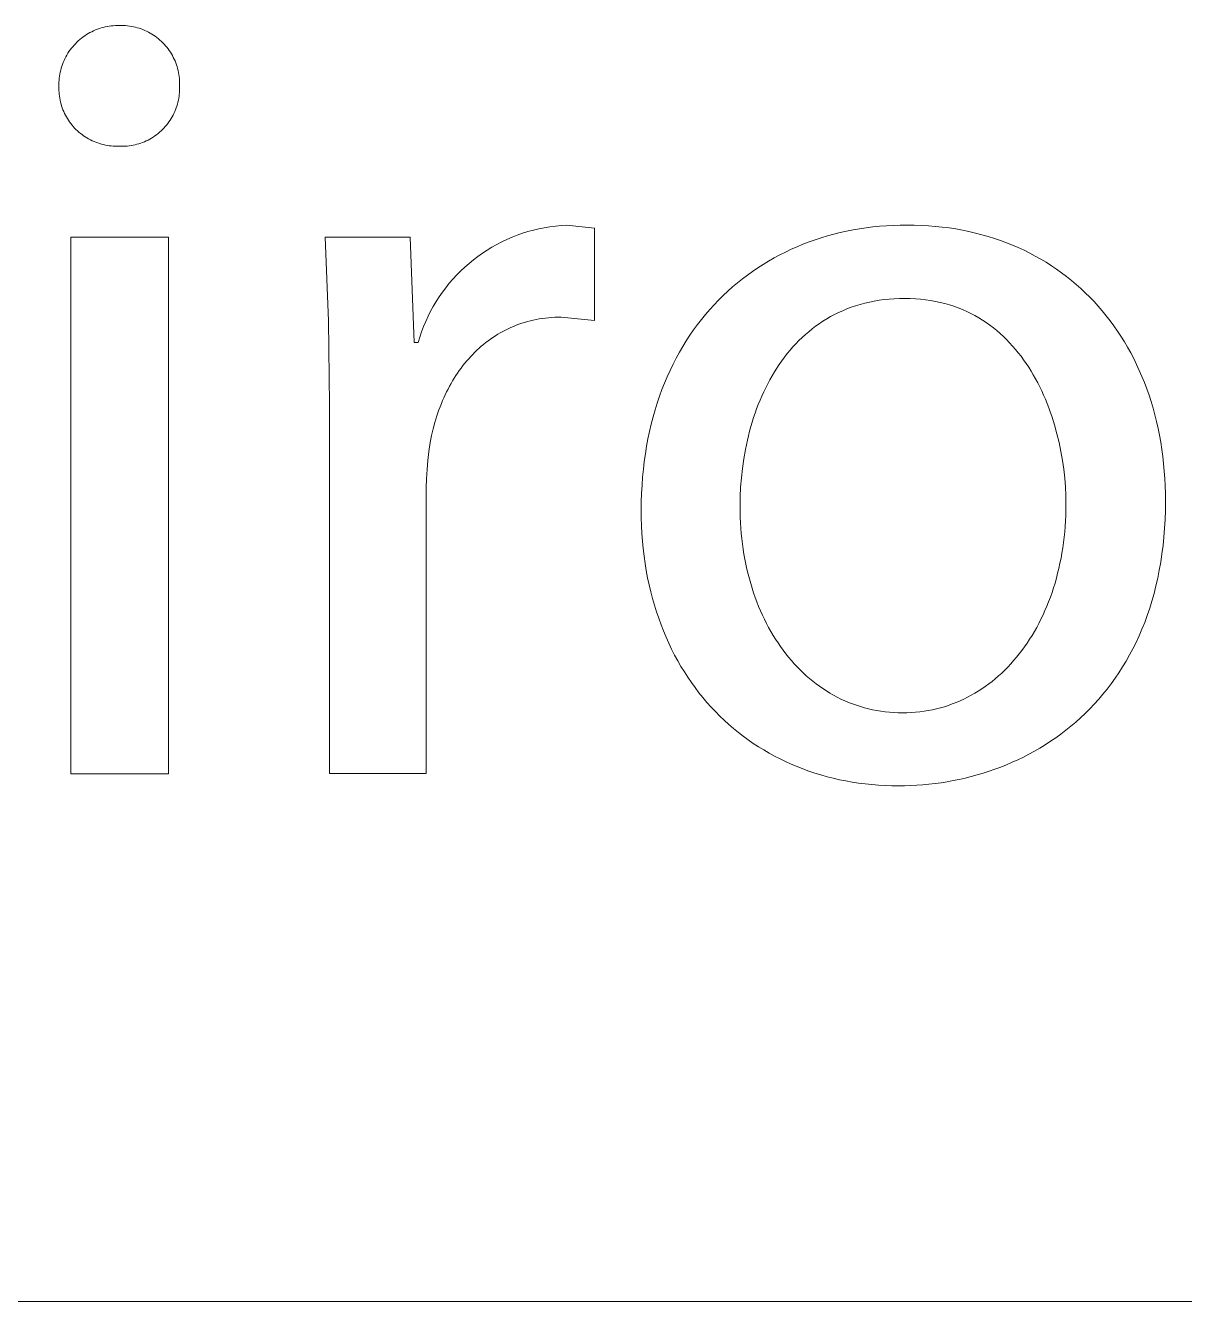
# Model space of a CAD drawing. Header units: millimetres. Extents: x 430 to 4403, y -1522 to 1254.
# Drawn here: x 3608.67 to 3650.26, y -1522.24 to -1476.46 of the extents above; entities that cross this region are included whole.
import ezdxf

# ---------------------------------------------------------------- set-up
doc = ezdxf.new("R2010")
doc.units = ezdxf.units.MM
doc.header["$MEASUREMENT"] = 0
doc.layers.add('Domyślny', color=7, linetype='Continuous', true_color=0x000000)

msp = doc.modelspace()

# ---------------------------------------------------------------- linework, layer by layer
at = {"layer": 'Domyślny', "color": 18, "lineweight": 15, "true_color": 0x000000}
for p, q in [((3611.745, -1476.469), (3611.818, -1476.462)), ((3611.818, -1476.462), (3611.891, -1476.458)), ((3611.891, -1476.458), (3611.964, -1476.456)), ((3611.964, -1476.456), (3612.037, -1476.457)), ((3612.037, -1476.457), (3612.109, -1476.455)), ((3612.109, -1476.455), (3612.181, -1476.456)), ((3612.181, -1476.456), (3612.253, -1476.46)), ((3612.253, -1476.46), (3612.325, -1476.466)), ((3610.617, -1476.956), (3610.674, -1476.91)), ((3610.674, -1476.91), (3610.732, -1476.866)), ((3610.732, -1476.866), (3610.792, -1476.823)), ((3610.792, -1476.823), (3610.853, -1476.783)), ((3610.853, -1476.783), (3610.916, -1476.745)), ((3610.916, -1476.745), (3610.98, -1476.709)), ((3610.98, -1476.709), (3611.045, -1476.676)), ((3611.045, -1476.676), (3611.111, -1476.644)), ((3611.111, -1476.644), (3611.179, -1476.615)), ((3611.179, -1476.615), (3611.247, -1476.588)), ((3611.247, -1476.588), (3611.316, -1476.564)), ((3611.316, -1476.564), (3611.386, -1476.542)), ((3611.386, -1476.542), (3611.457, -1476.523)), ((3611.457, -1476.523), (3611.528, -1476.506)), ((3611.528, -1476.506), (3611.6, -1476.491)), ((3611.6, -1476.491), (3611.672, -1476.479)), ((3611.672, -1476.479), (3611.745, -1476.469)), ((3612.325, -1476.466), (3612.396, -1476.475)), ((3612.396, -1476.475), (3612.467, -1476.486)), ((3612.467, -1476.486), (3612.537, -1476.499)), ((3612.537, -1476.499), (3612.608, -1476.515)), ((3612.608, -1476.515), (3612.677, -1476.533)), ((3612.677, -1476.533), (3612.746, -1476.554)), ((3612.746, -1476.554), (3612.814, -1476.577)), ((3612.814, -1476.577), (3612.881, -1476.602)), ((3612.881, -1476.602), (3612.947, -1476.63)), ((3612.947, -1476.63), (3613.013, -1476.66)), ((3613.013, -1476.66), (3613.077, -1476.692)), ((3613.077, -1476.692), (3613.14, -1476.726)), ((3613.14, -1476.726), (3613.202, -1476.763)), ((3613.202, -1476.763), (3613.263, -1476.801)), ((3613.263, -1476.801), (3613.322, -1476.842)), ((3613.322, -1476.842), (3613.38, -1476.885)), ((3613.38, -1476.885), (3613.436, -1476.929)), ((3610.227, -1477.392), (3610.269, -1477.332)), ((3610.269, -1477.332), (3610.313, -1477.273)), ((3610.313, -1477.273), (3610.359, -1477.216)), ((3610.359, -1477.216), (3610.407, -1477.161)), ((3610.407, -1477.161), (3610.457, -1477.107)), ((3610.457, -1477.107), (3610.508, -1477.055)), ((3610.508, -1477.055), (3610.562, -1477.005)), ((3610.562, -1477.005), (3610.617, -1476.956)), ((3613.436, -1476.929), (3613.491, -1476.976)), ((3613.491, -1476.976), (3613.544, -1477.024)), ((3613.544, -1477.024), (3613.595, -1477.075)), ((3613.595, -1477.075), (3613.645, -1477.127)), ((3613.645, -1477.127), (3613.692, -1477.18)), ((3613.692, -1477.18), (3613.738, -1477.235)), ((3613.738, -1477.235), (3613.782, -1477.292)), ((3613.782, -1477.292), (3613.824, -1477.351)), ((3613.824, -1477.351), (3613.864, -1477.41)), ((3609.995, -1477.848), (3610.021, -1477.78)), ((3610.021, -1477.78), (3610.05, -1477.712)), ((3610.05, -1477.712), (3610.081, -1477.646)), ((3610.081, -1477.646), (3610.114, -1477.58)), ((3610.114, -1477.58), (3610.149, -1477.516)), ((3610.149, -1477.516), (3610.187, -1477.453)), ((3610.187, -1477.453), (3610.227, -1477.392)), ((3613.864, -1477.41), (3613.902, -1477.471)), ((3613.902, -1477.471), (3613.938, -1477.534)), ((3613.938, -1477.534), (3613.971, -1477.597)), ((3613.971, -1477.597), (3614.003, -1477.662)), ((3614.003, -1477.662), (3614.032, -1477.728)), ((3614.032, -1477.728), (3614.059, -1477.794)), ((3614.059, -1477.794), (3614.083, -1477.862)), ((3609.879, -1478.347), (3609.888, -1478.274)), ((3609.888, -1478.274), (3609.9, -1478.202)), ((3609.9, -1478.202), (3609.914, -1478.13)), ((3609.914, -1478.13), (3609.93, -1478.058)), ((3609.93, -1478.058), (3609.949, -1477.988)), ((3609.949, -1477.988), (3609.971, -1477.917)), ((3609.971, -1477.917), (3609.995, -1477.848)), ((3614.083, -1477.862), (3614.105, -1477.93)), ((3614.105, -1477.93), (3614.125, -1477.999)), ((3614.125, -1477.999), (3614.143, -1478.069)), ((3614.143, -1478.069), (3614.158, -1478.139)), ((3614.158, -1478.139), (3614.17, -1478.21)), ((3614.17, -1478.21), (3614.18, -1478.281)), ((3614.18, -1478.281), (3614.188, -1478.352)), ((3609.866, -1478.711), (3609.868, -1478.64)), ((3609.867, -1478.782), (3609.866, -1478.711)), ((3609.867, -1478.566), (3609.868, -1478.493)), ((3609.868, -1478.64), (3609.867, -1478.566)), ((3609.868, -1478.493), (3609.872, -1478.42)), ((3609.872, -1478.42), (3609.879, -1478.347)), ((3614.188, -1478.352), (3614.193, -1478.424)), ((3614.193, -1478.424), (3614.196, -1478.496)), ((3614.196, -1478.568), (3614.194, -1478.64)), ((3614.194, -1478.64), (3614.195, -1478.711)), ((3614.195, -1478.711), (3614.194, -1478.782)), ((3614.196, -1478.496), (3614.196, -1478.568)), ((3609.871, -1478.853), (3609.867, -1478.782)), ((3609.877, -1478.924), (3609.871, -1478.853)), ((3609.885, -1478.995), (3609.877, -1478.924)), ((3609.896, -1479.065), (3609.885, -1478.995)), ((3609.909, -1479.135), (3609.896, -1479.065)), ((3609.925, -1479.205), (3609.909, -1479.135)), ((3609.943, -1479.274), (3609.925, -1479.205)), ((3614.137, -1479.206), (3614.119, -1479.275)), ((3614.152, -1479.136), (3614.137, -1479.206)), ((3614.166, -1479.066), (3614.152, -1479.136)), ((3614.176, -1478.996), (3614.166, -1479.066)), ((3614.185, -1478.925), (3614.176, -1478.996)), ((3614.191, -1478.854), (3614.185, -1478.925)), ((3614.194, -1478.782), (3614.191, -1478.854)), ((3609.963, -1479.342), (3609.943, -1479.274)), ((3609.986, -1479.41), (3609.963, -1479.342)), ((3610.011, -1479.476), (3609.986, -1479.41)), ((3610.038, -1479.542), (3610.011, -1479.476)), ((3610.068, -1479.607), (3610.038, -1479.542)), ((3610.1, -1479.671), (3610.068, -1479.607)), ((3613.993, -1479.609), (3613.961, -1479.672)), ((3614.023, -1479.544), (3613.993, -1479.609)), ((3614.05, -1479.478), (3614.023, -1479.544)), ((3614.075, -1479.411), (3614.05, -1479.478)), ((3614.098, -1479.343), (3614.075, -1479.411)), ((3614.119, -1479.275), (3614.098, -1479.343)), ((3610.134, -1479.733), (3610.1, -1479.671)), ((3610.17, -1479.795), (3610.134, -1479.733)), ((3610.208, -1479.855), (3610.17, -1479.795)), ((3610.248, -1479.914), (3610.208, -1479.855)), ((3610.29, -1479.971), (3610.248, -1479.914)), ((3610.335, -1480.027), (3610.29, -1479.971)), ((3610.381, -1480.081), (3610.335, -1480.027)), ((3610.429, -1480.134), (3610.381, -1480.081)), ((3613.68, -1480.084), (3613.632, -1480.137)), ((3613.726, -1480.029), (3613.68, -1480.084)), ((3613.77, -1479.973), (3613.726, -1480.029)), ((3613.813, -1479.916), (3613.77, -1479.973)), ((3613.853, -1479.857), (3613.813, -1479.916)), ((3613.891, -1479.797), (3613.853, -1479.857)), ((3613.927, -1479.735), (3613.891, -1479.797)), ((3613.961, -1479.672), (3613.927, -1479.735)), ((3610.478, -1480.185), (3610.429, -1480.134)), ((3610.53, -1480.234), (3610.478, -1480.185)), ((3610.583, -1480.282), (3610.53, -1480.234)), ((3610.638, -1480.327), (3610.583, -1480.282)), ((3610.694, -1480.371), (3610.638, -1480.327)), ((3610.752, -1480.412), (3610.694, -1480.371)), ((3610.811, -1480.452), (3610.752, -1480.412)), ((3610.871, -1480.49), (3610.811, -1480.452)), ((3610.933, -1480.525), (3610.871, -1480.49)), ((3610.996, -1480.559), (3610.933, -1480.525)), ((3611.06, -1480.59), (3610.996, -1480.559)), ((3613.064, -1480.563), (3613, -1480.594)), ((3613.127, -1480.529), (3613.064, -1480.563)), ((3613.189, -1480.494), (3613.127, -1480.529)), ((3613.249, -1480.456), (3613.189, -1480.494)), ((3613.309, -1480.416), (3613.249, -1480.456)), ((3613.366, -1480.374), (3613.309, -1480.416)), ((3613.423, -1480.33), (3613.366, -1480.374)), ((3613.478, -1480.285), (3613.423, -1480.33)), ((3613.531, -1480.237), (3613.478, -1480.285)), ((3613.582, -1480.188), (3613.531, -1480.237)), ((3613.632, -1480.137), (3613.582, -1480.188)), ((3611.125, -1480.619), (3611.06, -1480.59)), ((3611.191, -1480.646), (3611.125, -1480.619)), ((3611.258, -1480.67), (3611.191, -1480.646)), ((3611.326, -1480.692), (3611.258, -1480.67)), ((3611.394, -1480.712), (3611.326, -1480.692)), ((3611.463, -1480.729), (3611.394, -1480.712)), ((3611.533, -1480.744), (3611.463, -1480.729)), ((3611.603, -1480.757), (3611.533, -1480.744)), ((3611.674, -1480.767), (3611.603, -1480.757)), ((3611.745, -1480.774), (3611.674, -1480.767)), ((3611.816, -1480.78), (3611.745, -1480.774)), ((3611.887, -1480.783), (3611.816, -1480.78)), ((3611.958, -1480.783), (3611.887, -1480.783)), ((3612.029, -1480.787), (3611.958, -1480.783)), ((3612.101, -1480.789), (3612.029, -1480.787)), ((3612.172, -1480.789), (3612.101, -1480.789)), ((3612.243, -1480.786), (3612.172, -1480.789)), ((3612.315, -1480.78), (3612.243, -1480.786)), ((3612.385, -1480.772), (3612.315, -1480.78)), ((3612.456, -1480.762), (3612.385, -1480.772)), ((3612.526, -1480.749), (3612.456, -1480.762)), ((3612.596, -1480.734), (3612.526, -1480.749)), ((3612.665, -1480.717), (3612.596, -1480.734)), ((3612.734, -1480.697), (3612.665, -1480.717)), ((3612.802, -1480.675), (3612.734, -1480.697)), ((3612.869, -1480.65), (3612.802, -1480.675)), ((3612.935, -1480.623), (3612.869, -1480.65)), ((3613, -1480.594), (3612.935, -1480.623)), ((3626.891, -1483.798), (3627.087, -1483.751)), ((3627.087, -1483.751), (3627.285, -1483.711)), ((3627.285, -1483.711), (3627.484, -1483.679)), ((3627.484, -1483.679), (3627.684, -1483.653)), ((3627.684, -1483.653), (3627.884, -1483.634)), ((3627.884, -1483.634), (3628.086, -1483.622)), ((3628.086, -1483.622), (3629.091, -1483.728)), ((3629.091, -1483.728), (3629.091, -1487.035)), ((3638.131, -1483.835), (3638.364, -1483.789)), ((3638.364, -1483.789), (3638.6, -1483.748)), ((3638.6, -1483.748), (3638.837, -1483.713)), ((3638.837, -1483.713), (3639.076, -1483.683)), ((3639.076, -1483.683), (3639.318, -1483.658)), ((3639.318, -1483.658), (3639.561, -1483.639)), ((3639.561, -1483.639), (3639.806, -1483.625)), ((3639.806, -1483.625), (3640.053, -1483.617)), ((3640.053, -1483.617), (3640.301, -1483.614)), ((3640.301, -1483.614), (3640.559, -1483.617)), ((3640.559, -1483.617), (3640.814, -1483.626)), ((3640.814, -1483.626), (3641.067, -1483.64)), ((3641.067, -1483.64), (3641.317, -1483.661)), ((3641.317, -1483.661), (3641.564, -1483.687)), ((3641.564, -1483.687), (3641.808, -1483.718)), ((3641.808, -1483.718), (3642.049, -1483.756)), ((3642.049, -1483.756), (3642.287, -1483.798)), ((3610.291, -1484.051), (3613.797, -1484.051)), ((3610.291, -1503.301), (3610.291, -1484.051)), ((3613.797, -1484.051), (3613.797, -1503.301)), ((3619.544, -1487.054), (3619.42, -1484.045)), ((3619.42, -1484.045), (3622.476, -1484.045)), ((3622.476, -1484.045), (3622.608, -1487.829)), ((3625.58, -1484.31), (3625.759, -1484.217)), ((3625.759, -1484.217), (3625.941, -1484.131)), ((3625.941, -1484.131), (3626.126, -1484.051)), ((3626.126, -1484.051), (3626.314, -1483.978)), ((3626.314, -1483.978), (3626.504, -1483.911)), ((3626.504, -1483.911), (3626.697, -1483.851)), ((3626.697, -1483.851), (3626.891, -1483.798)), ((3636.567, -1484.304), (3636.783, -1484.222)), ((3636.783, -1484.222), (3637.001, -1484.144)), ((3637.001, -1484.144), (3637.222, -1484.072)), ((3637.222, -1484.072), (3637.446, -1484.005)), ((3637.446, -1484.005), (3637.672, -1483.943)), ((3637.672, -1483.943), (3637.9, -1483.886)), ((3637.9, -1483.886), (3638.131, -1483.835)), ((3642.287, -1483.798), (3642.523, -1483.847)), ((3642.523, -1483.847), (3642.755, -1483.9)), ((3642.755, -1483.9), (3642.984, -1483.96)), ((3642.984, -1483.96), (3643.211, -1484.024)), ((3643.211, -1484.024), (3643.434, -1484.094)), ((3643.434, -1484.094), (3643.654, -1484.169)), ((3643.654, -1484.169), (3643.87, -1484.249)), ((3624.899, -1484.74), (3625.063, -1484.624)), ((3625.063, -1484.624), (3625.232, -1484.513)), ((3625.232, -1484.513), (3625.404, -1484.408)), ((3625.404, -1484.408), (3625.58, -1484.31)), ((3635.531, -1484.794), (3635.732, -1484.686)), ((3635.732, -1484.686), (3635.936, -1484.583)), ((3635.936, -1484.583), (3636.144, -1484.485)), ((3636.144, -1484.485), (3636.354, -1484.392)), ((3636.354, -1484.392), (3636.567, -1484.304)), ((3643.87, -1484.249), (3644.083, -1484.335)), ((3644.083, -1484.335), (3644.293, -1484.425)), ((3644.293, -1484.425), (3644.5, -1484.521)), ((3644.5, -1484.521), (3644.703, -1484.621)), ((3644.703, -1484.621), (3644.903, -1484.727)), ((3624.284, -1485.261), (3624.431, -1485.123)), ((3624.431, -1485.123), (3624.582, -1484.99)), ((3624.582, -1484.99), (3624.738, -1484.862)), ((3624.738, -1484.862), (3624.899, -1484.74)), ((3634.757, -1485.276), (3634.946, -1485.148)), ((3634.946, -1485.148), (3635.138, -1485.025)), ((3635.138, -1485.025), (3635.333, -1484.907)), ((3635.333, -1484.907), (3635.531, -1484.794)), ((3644.903, -1484.727), (3645.099, -1484.837)), ((3645.099, -1484.837), (3645.292, -1484.952)), ((3645.292, -1484.952), (3645.481, -1485.072)), ((3645.481, -1485.072), (3645.666, -1485.197)), ((3623.874, -1485.705), (3624.005, -1485.552)), ((3624.005, -1485.552), (3624.142, -1485.404)), ((3624.142, -1485.404), (3624.284, -1485.261)), ((3634.213, -1485.688), (3634.391, -1485.546)), ((3634.391, -1485.546), (3634.572, -1485.408)), ((3634.572, -1485.408), (3634.757, -1485.276)), ((3645.666, -1485.197), (3645.848, -1485.327)), ((3645.848, -1485.327), (3646.026, -1485.461)), ((3646.026, -1485.461), (3646.2, -1485.6)), ((3646.2, -1485.6), (3646.37, -1485.743)), ((3623.512, -1486.189), (3623.627, -1486.023)), ((3623.627, -1486.023), (3623.747, -1485.862)), ((3623.747, -1485.862), (3623.874, -1485.705)), ((3633.7, -1486.145), (3633.867, -1485.988)), ((3633.867, -1485.988), (3634.038, -1485.836)), ((3634.038, -1485.836), (3634.213, -1485.688)), ((3646.37, -1485.743), (3646.537, -1485.891)), ((3646.537, -1485.891), (3646.699, -1486.043)), ((3646.699, -1486.043), (3646.858, -1486.2)), ((3623.202, -1486.708), (3623.3, -1486.532)), ((3623.3, -1486.532), (3623.403, -1486.358)), ((3623.403, -1486.358), (3623.512, -1486.189)), ((3633.223, -1486.644), (3633.378, -1486.473)), ((3633.378, -1486.473), (3633.537, -1486.306)), ((3633.537, -1486.306), (3633.7, -1486.145)), ((3638.456, -1486.512), (3638.298, -1486.565)), ((3638.618, -1486.463), (3638.456, -1486.512)), ((3638.783, -1486.418), (3638.618, -1486.463)), ((3638.951, -1486.379), (3638.783, -1486.418)), ((3639.122, -1486.344), (3638.951, -1486.379)), ((3639.297, -1486.315), (3639.122, -1486.344)), ((3639.475, -1486.291), (3639.297, -1486.315)), ((3639.657, -1486.272), (3639.475, -1486.291)), ((3639.842, -1486.258), (3639.657, -1486.272)), ((3640.03, -1486.25), (3639.842, -1486.258)), ((3640.222, -1486.247), (3640.03, -1486.25)), ((3640.414, -1486.25), (3640.222, -1486.247)), ((3640.603, -1486.259), (3640.414, -1486.25)), ((3640.788, -1486.274), (3640.603, -1486.259)), ((3640.969, -1486.294), (3640.788, -1486.274)), ((3641.147, -1486.32), (3640.969, -1486.294)), ((3641.321, -1486.352), (3641.147, -1486.32)), ((3641.492, -1486.389), (3641.321, -1486.352)), ((3641.659, -1486.431), (3641.492, -1486.389)), ((3641.823, -1486.478), (3641.659, -1486.431)), ((3641.983, -1486.53), (3641.823, -1486.478)), ((3642.14, -1486.587), (3641.983, -1486.53)), ((3646.858, -1486.2), (3647.012, -1486.361)), ((3647.012, -1486.361), (3647.163, -1486.526)), ((3647.163, -1486.526), (3647.309, -1486.696)), ((3623.027, -1487.071), (3623.112, -1486.888)), ((3623.112, -1486.888), (3623.202, -1486.708)), ((3627.102, -1486.982), (3626.995, -1487.002)), ((3627.211, -1486.965), (3627.102, -1486.982)), ((3627.321, -1486.95), (3627.211, -1486.965)), ((3627.432, -1486.938), (3627.321, -1486.95)), ((3627.544, -1486.929), (3627.432, -1486.938)), ((3627.657, -1486.922), (3627.544, -1486.929)), ((3627.772, -1486.918), (3627.657, -1486.922)), ((3627.887, -1486.916), (3627.772, -1486.918)), ((3629.091, -1487.035), (3627.887, -1486.916)), ((3632.924, -1487), (3633.071, -1486.82)), ((3633.071, -1486.82), (3633.223, -1486.644)), ((3637.418, -1486.981), (3637.282, -1487.065)), ((3637.556, -1486.901), (3637.418, -1486.981)), ((3637.698, -1486.825), (3637.556, -1486.901)), ((3637.843, -1486.754), (3637.698, -1486.825)), ((3637.992, -1486.687), (3637.843, -1486.754)), ((3638.143, -1486.624), (3637.992, -1486.687)), ((3638.298, -1486.565), (3638.143, -1486.624)), ((3642.293, -1486.649), (3642.14, -1486.587)), ((3642.443, -1486.716), (3642.293, -1486.649)), ((3642.589, -1486.787), (3642.443, -1486.716)), ((3642.732, -1486.863), (3642.589, -1486.787)), ((3642.872, -1486.943), (3642.732, -1486.863)), ((3643.009, -1487.027), (3642.872, -1486.943)), ((3647.309, -1486.696), (3647.451, -1486.87)), ((3647.451, -1486.87), (3647.59, -1487.048)), ((3619.579, -1490.065), (3619.544, -1487.054)), ((3622.812, -1487.636), (3622.877, -1487.446)), ((3622.877, -1487.446), (3622.949, -1487.257)), ((3622.949, -1487.257), (3623.027, -1487.071)), ((3625.798, -1487.429), (3625.706, -1487.48)), ((3625.89, -1487.381), (3625.798, -1487.429)), ((3625.985, -1487.335), (3625.89, -1487.381)), ((3626.08, -1487.291), (3625.985, -1487.335)), ((3626.177, -1487.249), (3626.08, -1487.291)), ((3626.275, -1487.21), (3626.177, -1487.249)), ((3626.374, -1487.173), (3626.275, -1487.21)), ((3626.474, -1487.138), (3626.374, -1487.173)), ((3626.576, -1487.106), (3626.474, -1487.138)), ((3626.679, -1487.076), (3626.576, -1487.106)), ((3626.783, -1487.049), (3626.679, -1487.076)), ((3626.888, -1487.024), (3626.783, -1487.049)), ((3626.995, -1487.002), (3626.888, -1487.024)), ((3632.508, -1487.569), (3632.642, -1487.375)), ((3632.642, -1487.375), (3632.781, -1487.185)), ((3632.781, -1487.185), (3632.924, -1487)), ((3636.773, -1487.44), (3636.653, -1487.542)), ((3636.895, -1487.34), (3636.773, -1487.44)), ((3637.021, -1487.245), (3636.895, -1487.34)), ((3637.15, -1487.153), (3637.021, -1487.245)), ((3637.282, -1487.065), (3637.15, -1487.153)), ((3643.142, -1487.115), (3643.009, -1487.027)), ((3643.271, -1487.208), (3643.142, -1487.115)), ((3643.398, -1487.304), (3643.271, -1487.208)), ((3643.521, -1487.404), (3643.398, -1487.304)), ((3643.641, -1487.507), (3643.521, -1487.404)), ((3647.59, -1487.048), (3647.723, -1487.23)), ((3647.723, -1487.23), (3647.853, -1487.416)), ((3647.853, -1487.416), (3647.978, -1487.607)), ((3622.608, -1487.829), (3622.754, -1487.829)), ((3622.754, -1487.829), (3622.812, -1487.636)), ((3625.103, -1487.896), (3625.023, -1487.963)), ((3625.185, -1487.83), (3625.103, -1487.896)), ((3625.269, -1487.766), (3625.185, -1487.83)), ((3625.353, -1487.705), (3625.269, -1487.766)), ((3625.44, -1487.645), (3625.353, -1487.705)), ((3625.527, -1487.588), (3625.44, -1487.645)), ((3625.616, -1487.533), (3625.527, -1487.588)), ((3625.706, -1487.48), (3625.616, -1487.533)), ((3632.252, -1487.971), (3632.378, -1487.768)), ((3632.378, -1487.768), (3632.508, -1487.569)), ((3636.313, -1487.871), (3636.206, -1487.987)), ((3636.423, -1487.758), (3636.313, -1487.871)), ((3636.537, -1487.649), (3636.423, -1487.758)), ((3636.653, -1487.542), (3636.537, -1487.649)), ((3643.757, -1487.614), (3643.641, -1487.507)), ((3643.871, -1487.725), (3643.757, -1487.614)), ((3643.981, -1487.838), (3643.871, -1487.725)), ((3644.088, -1487.955), (3643.981, -1487.838)), ((3647.978, -1487.607), (3648.099, -1487.801)), ((3648.099, -1487.801), (3648.216, -1487.999)), ((3624.642, -1488.331), (3624.57, -1488.411)), ((3624.715, -1488.254), (3624.642, -1488.331)), ((3624.79, -1488.178), (3624.715, -1488.254)), ((3624.866, -1488.105), (3624.79, -1488.178)), ((3624.944, -1488.033), (3624.866, -1488.105)), ((3625.023, -1487.963), (3624.944, -1488.033)), ((3632.015, -1488.391), (3632.131, -1488.179)), ((3632.131, -1488.179), (3632.252, -1487.971)), ((3635.903, -1488.354), (3635.809, -1488.483)), ((3636.001, -1488.229), (3635.903, -1488.354)), ((3636.102, -1488.107), (3636.001, -1488.229)), ((3636.206, -1487.987), (3636.102, -1488.107)), ((3644.192, -1488.075), (3644.088, -1487.955)), ((3644.293, -1488.198), (3644.192, -1488.075)), ((3644.391, -1488.324), (3644.293, -1488.198)), ((3644.485, -1488.453), (3644.391, -1488.324)), ((3648.216, -1487.999), (3648.328, -1488.201)), ((3648.328, -1488.201), (3648.435, -1488.407)), ((3624.298, -1488.746), (3624.234, -1488.834)), ((3624.364, -1488.659), (3624.298, -1488.746)), ((3624.431, -1488.575), (3624.364, -1488.659)), ((3624.5, -1488.492), (3624.431, -1488.575)), ((3624.57, -1488.411), (3624.5, -1488.492)), ((3631.796, -1488.829), (3631.903, -1488.608)), ((3631.903, -1488.608), (3632.015, -1488.391)), ((3635.628, -1488.747), (3635.542, -1488.883)), ((3635.717, -1488.613), (3635.628, -1488.747)), ((3635.809, -1488.483), (3635.717, -1488.613)), ((3644.577, -1488.584), (3644.485, -1488.453)), ((3644.666, -1488.718), (3644.577, -1488.584)), ((3644.751, -1488.854), (3644.666, -1488.718)), ((3648.435, -1488.407), (3648.538, -1488.616)), ((3648.538, -1488.616), (3648.637, -1488.83)), ((3623.993, -1489.205), (3623.936, -1489.301)), ((3624.05, -1489.11), (3623.993, -1489.205)), ((3624.11, -1489.016), (3624.05, -1489.11)), ((3624.171, -1488.924), (3624.11, -1489.016)), ((3624.234, -1488.834), (3624.171, -1488.924)), ((3631.597, -1489.285), (3631.694, -1489.055)), ((3631.694, -1489.055), (3631.796, -1488.829)), ((3635.38, -1489.163), (3635.303, -1489.306)), ((3635.46, -1489.022), (3635.38, -1489.163)), ((3635.542, -1488.883), (3635.46, -1489.022)), ((3644.833, -1488.992), (3644.751, -1488.854)), ((3644.913, -1489.133), (3644.833, -1488.992)), ((3644.989, -1489.275), (3644.913, -1489.133)), ((3645.063, -1489.42), (3644.989, -1489.275)), ((3648.637, -1488.83), (3648.731, -1489.047)), ((3648.731, -1489.047), (3648.82, -1489.267)), ((3648.82, -1489.267), (3648.904, -1489.491)), ((3623.728, -1489.704), (3623.68, -1489.809)), ((3623.777, -1489.601), (3623.728, -1489.704)), ((3623.829, -1489.5), (3623.777, -1489.601)), ((3623.882, -1489.4), (3623.829, -1489.5)), ((3623.936, -1489.301), (3623.882, -1489.4)), ((3631.418, -1489.758), (3631.505, -1489.519)), ((3631.505, -1489.519), (3631.597, -1489.285)), ((3635.159, -1489.599), (3635.091, -1489.749)), ((3635.229, -1489.452), (3635.159, -1489.599)), ((3635.303, -1489.306), (3635.229, -1489.452)), ((3645.133, -1489.566), (3645.063, -1489.42)), ((3645.201, -1489.714), (3645.133, -1489.566)), ((3645.266, -1489.863), (3645.201, -1489.714)), ((3648.904, -1489.491), (3648.984, -1489.719)), ((3648.984, -1489.719), (3649.059, -1489.95)), ((3619.579, -1503.295), (3619.579, -1490.065)), ((3623.546, -1490.131), (3623.505, -1490.241)), ((3623.589, -1490.022), (3623.546, -1490.131)), ((3623.633, -1489.914), (3623.589, -1490.022)), ((3623.68, -1489.809), (3623.633, -1489.914)), ((3631.258, -1490.248), (3631.335, -1490.001)), ((3631.335, -1490.001), (3631.418, -1489.758)), ((3634.964, -1490.054), (3634.904, -1490.209)), ((3635.026, -1489.901), (3634.964, -1490.054)), ((3635.091, -1489.749), (3635.026, -1489.901)), ((3645.328, -1490.014), (3645.266, -1489.863)), ((3645.387, -1490.167), (3645.328, -1490.014)), ((3645.443, -1490.32), (3645.387, -1490.167)), ((3649.059, -1489.95), (3649.129, -1490.185)), ((3649.129, -1490.185), (3649.194, -1490.423)), ((3623.428, -1490.465), (3623.358, -1490.695)), ((3623.465, -1490.353), (3623.428, -1490.465)), ((3623.505, -1490.241), (3623.465, -1490.353)), ((3631.12, -1490.756), (3631.187, -1490.5)), ((3631.187, -1490.5), (3631.258, -1490.248)), ((3634.795, -1490.524), (3634.744, -1490.684)), ((3634.848, -1490.366), (3634.795, -1490.524)), ((3634.904, -1490.209), (3634.848, -1490.366)), ((3645.497, -1490.475), (3645.443, -1490.32)), ((3645.547, -1490.631), (3645.497, -1490.475)), ((3645.595, -1490.787), (3645.547, -1490.631)), ((3649.194, -1490.423), (3649.254, -1490.664)), ((3623.295, -1490.93), (3623.239, -1491.17)), ((3623.358, -1490.695), (3623.295, -1490.93)), ((3631.004, -1491.28), (3631.059, -1491.016)), ((3631.059, -1491.016), (3631.12, -1490.756)), ((3634.651, -1491.008), (3634.609, -1491.172)), ((3634.696, -1490.845), (3634.651, -1491.008)), ((3634.744, -1490.684), (3634.696, -1490.845)), ((3645.682, -1491.103), (3645.595, -1490.787)), ((3645.759, -1491.421), (3645.682, -1491.103)), ((3649.254, -1490.664), (3649.309, -1490.909)), ((3649.309, -1490.909), (3649.359, -1491.156)), ((3623.191, -1491.415), (3623.143, -1491.738)), ((3623.239, -1491.17), (3623.191, -1491.415)), ((3630.91, -1491.82), (3630.954, -1491.548)), ((3630.954, -1491.548), (3631.004, -1491.28)), ((3634.57, -1491.337), (3634.5, -1491.669)), ((3634.609, -1491.172), (3634.57, -1491.337)), ((3645.825, -1491.74), (3645.759, -1491.421)), ((3649.359, -1491.156), (3649.404, -1491.407)), ((3649.404, -1491.407), (3649.444, -1491.662)), ((3623.143, -1491.738), (3623.105, -1492.063)), ((3630.871, -1492.097), (3630.91, -1491.82)), ((3634.441, -1492.005), (3634.393, -1492.344)), ((3634.5, -1491.669), (3634.441, -1492.005)), ((3645.88, -1492.059), (3645.825, -1491.74)), ((3649.444, -1491.662), (3649.478, -1491.919)), ((3649.478, -1491.919), (3649.508, -1492.179)), ((3623.076, -1492.389), (3623.056, -1492.715)), ((3623.105, -1492.063), (3623.076, -1492.389)), ((3630.811, -1492.662), (3630.838, -1492.378)), ((3630.838, -1492.378), (3630.871, -1492.097)), ((3634.393, -1492.344), (3634.355, -1492.684)), ((3645.925, -1492.378), (3645.88, -1492.059)), ((3645.959, -1492.695), (3645.925, -1492.378)), ((3649.508, -1492.179), (3649.532, -1492.442)), ((3649.532, -1492.442), (3649.551, -1492.708)), ((3623.056, -1492.715), (3623.045, -1493.042)), ((3630.79, -1492.951), (3630.811, -1492.662)), ((3634.355, -1492.684), (3634.329, -1493.025)), ((3645.984, -1493.01), (3645.959, -1492.695)), ((3649.551, -1492.708), (3649.565, -1492.977)), ((3623.045, -1493.042), (3623.045, -1503.295)), ((3630.765, -1493.54), (3630.774, -1493.244)), ((3630.774, -1493.244), (3630.79, -1492.951)), ((3634.313, -1493.367), (3634.308, -1493.709)), ((3634.329, -1493.025), (3634.313, -1493.367)), ((3645.999, -1493.322), (3645.984, -1493.01)), ((3646.003, -1493.629), (3645.999, -1493.322)), ((3649.565, -1492.977), (3649.573, -1493.249)), ((3649.573, -1493.249), (3649.576, -1493.524)), ((3630.762, -1493.841), (3630.765, -1493.54)), ((3630.765, -1494.125), (3630.762, -1493.841)), ((3634.308, -1493.709), (3634.31, -1493.906)), ((3645.996, -1494.033), (3646.002, -1493.832)), ((3646.002, -1493.832), (3646.003, -1493.629)), ((3649.572, -1493.854), (3649.561, -1494.178)), ((3649.576, -1493.524), (3649.572, -1493.854)), ((3630.774, -1494.405), (3630.765, -1494.125)), ((3634.31, -1493.906), (3634.315, -1494.101)), ((3634.315, -1494.101), (3634.324, -1494.295)), ((3634.324, -1494.295), (3634.336, -1494.487)), ((3645.974, -1494.429), (3645.987, -1494.232)), ((3645.987, -1494.232), (3645.996, -1494.033)), ((3649.561, -1494.178), (3649.544, -1494.496)), ((3630.788, -1494.682), (3630.774, -1494.405)), ((3630.809, -1494.955), (3630.788, -1494.682)), ((3634.336, -1494.487), (3634.352, -1494.678)), ((3634.352, -1494.678), (3634.371, -1494.867)), ((3645.939, -1494.817), (3645.958, -1494.624)), ((3645.958, -1494.624), (3645.974, -1494.429)), ((3649.544, -1494.496), (3649.519, -1494.809)), ((3630.834, -1495.225), (3630.809, -1494.955)), ((3630.866, -1495.491), (3630.834, -1495.225)), ((3634.371, -1494.867), (3634.393, -1495.054)), ((3634.393, -1495.054), (3634.419, -1495.239)), ((3645.859, -1495.384), (3645.889, -1495.197)), ((3645.889, -1495.197), (3645.915, -1495.008)), ((3645.915, -1495.008), (3645.939, -1494.817)), ((3649.488, -1495.116), (3649.45, -1495.417)), ((3649.519, -1494.809), (3649.488, -1495.116)), ((3630.903, -1495.754), (3630.866, -1495.491)), ((3634.419, -1495.239), (3634.448, -1495.422)), ((3634.448, -1495.422), (3634.481, -1495.603)), ((3634.481, -1495.603), (3634.516, -1495.783)), ((3645.789, -1495.751), (3645.826, -1495.569)), ((3645.826, -1495.569), (3645.859, -1495.384)), ((3649.45, -1495.417), (3649.405, -1495.713)), ((3630.945, -1496.014), (3630.903, -1495.754)), ((3630.993, -1496.269), (3630.945, -1496.014)), ((3634.516, -1495.783), (3634.555, -1495.96)), ((3634.555, -1495.96), (3634.597, -1496.135)), ((3634.597, -1496.135), (3634.642, -1496.308)), ((3645.66, -1496.286), (3645.706, -1496.11)), ((3645.706, -1496.11), (3645.749, -1495.932)), ((3645.749, -1495.932), (3645.789, -1495.751)), ((3649.354, -1496.002), (3649.297, -1496.286)), ((3649.405, -1495.713), (3649.354, -1496.002)), ((3631.046, -1496.521), (3630.993, -1496.269)), ((3631.104, -1496.77), (3631.046, -1496.521)), ((3634.642, -1496.308), (3634.69, -1496.478)), ((3634.69, -1496.478), (3634.741, -1496.647)), ((3645.558, -1496.63), (3645.611, -1496.459)), ((3645.611, -1496.459), (3645.66, -1496.286)), ((3649.234, -1496.565), (3649.165, -1496.837)), ((3649.297, -1496.286), (3649.234, -1496.565)), ((3631.168, -1497.014), (3631.104, -1496.77)), ((3631.236, -1497.255), (3631.168, -1497.014)), ((3634.741, -1496.647), (3634.796, -1496.813)), ((3634.796, -1496.813), (3634.853, -1496.977)), ((3634.853, -1496.977), (3634.913, -1497.138)), ((3645.383, -1497.128), (3645.444, -1496.965)), ((3645.444, -1496.965), (3645.503, -1496.799)), ((3645.503, -1496.799), (3645.558, -1496.63)), ((3649.165, -1496.837), (3649.09, -1497.104)), ((3631.31, -1497.492), (3631.236, -1497.255)), ((3631.389, -1497.725), (3631.31, -1497.492)), ((3634.913, -1497.138), (3634.976, -1497.297)), ((3634.976, -1497.297), (3635.042, -1497.454)), ((3635.042, -1497.454), (3635.111, -1497.608)), ((3645.181, -1497.603), (3645.251, -1497.447)), ((3645.251, -1497.447), (3645.318, -1497.289)), ((3645.318, -1497.289), (3645.383, -1497.128)), ((3649.009, -1497.366), (3648.922, -1497.622)), ((3649.09, -1497.104), (3649.009, -1497.366)), ((3631.472, -1497.955), (3631.389, -1497.725)), ((3631.56, -1498.18), (3631.472, -1497.955)), ((3635.111, -1497.608), (3635.183, -1497.759)), ((3635.183, -1497.759), (3635.257, -1497.908)), ((3635.257, -1497.908), (3635.335, -1498.054)), ((3644.953, -1498.053), (3645.032, -1497.906)), ((3645.032, -1497.906), (3645.107, -1497.756)), ((3645.107, -1497.756), (3645.181, -1497.603)), ((3648.83, -1497.872), (3648.732, -1498.117)), ((3648.922, -1497.622), (3648.83, -1497.872)), ((3631.654, -1498.402), (3631.56, -1498.18)), ((3631.752, -1498.62), (3631.654, -1498.402)), ((3635.335, -1498.054), (3635.415, -1498.197)), ((3635.415, -1498.197), (3635.497, -1498.337)), ((3635.497, -1498.337), (3635.583, -1498.475)), ((3644.701, -1498.477), (3644.787, -1498.339)), ((3644.787, -1498.339), (3644.871, -1498.197)), ((3644.871, -1498.197), (3644.953, -1498.053)), ((3648.629, -1498.356), (3648.521, -1498.59)), ((3648.732, -1498.117), (3648.629, -1498.356)), ((3631.854, -1498.833), (3631.752, -1498.62)), ((3631.961, -1499.043), (3631.854, -1498.833)), ((3635.583, -1498.475), (3635.671, -1498.61)), ((3635.671, -1498.61), (3635.761, -1498.741)), ((3635.761, -1498.741), (3635.854, -1498.87)), ((3635.854, -1498.87), (3635.95, -1498.996)), ((3644.328, -1499.001), (3644.425, -1498.875)), ((3644.425, -1498.875), (3644.519, -1498.745)), ((3644.519, -1498.745), (3644.611, -1498.613)), ((3644.611, -1498.613), (3644.701, -1498.477)), ((3648.407, -1498.818), (3648.289, -1499.041)), ((3648.521, -1498.59), (3648.407, -1498.818)), ((3632.073, -1499.248), (3631.961, -1499.043)), ((3632.189, -1499.45), (3632.073, -1499.248)), ((3635.95, -1498.996), (3636.048, -1499.119)), ((3636.048, -1499.119), (3636.149, -1499.238)), ((3636.149, -1499.238), (3636.252, -1499.354)), ((3636.252, -1499.354), (3636.357, -1499.467)), ((3644.023, -1499.36), (3644.127, -1499.244)), ((3644.127, -1499.244), (3644.229, -1499.124)), ((3644.229, -1499.124), (3644.328, -1499.001)), ((3648.166, -1499.258), (3648.038, -1499.47)), ((3648.289, -1499.041), (3648.166, -1499.258)), ((3632.31, -1499.647), (3632.189, -1499.45)), ((3632.435, -1499.84), (3632.31, -1499.647)), ((3636.357, -1499.467), (3636.465, -1499.577)), ((3636.465, -1499.577), (3636.575, -1499.684)), ((3636.575, -1499.684), (3636.687, -1499.787)), ((3636.687, -1499.787), (3636.802, -1499.886)), ((3643.468, -1499.893), (3643.583, -1499.793)), ((3643.583, -1499.793), (3643.697, -1499.69)), ((3643.697, -1499.69), (3643.808, -1499.583)), ((3643.808, -1499.583), (3643.916, -1499.474)), ((3643.916, -1499.474), (3644.023, -1499.36)), ((3647.906, -1499.676), (3647.769, -1499.877)), ((3648.038, -1499.47), (3647.906, -1499.676)), ((3632.564, -1500.029), (3632.435, -1499.84)), ((3632.697, -1500.213), (3632.564, -1500.029)), ((3632.835, -1500.394), (3632.697, -1500.213)), ((3636.802, -1499.886), (3636.919, -1499.982)), ((3636.919, -1499.982), (3637.038, -1500.075)), ((3637.038, -1500.075), (3637.159, -1500.164)), ((3637.159, -1500.164), (3637.283, -1500.249)), ((3637.283, -1500.249), (3637.408, -1500.331)), ((3642.859, -1500.336), (3642.985, -1500.255)), ((3642.985, -1500.255), (3643.109, -1500.17)), ((3643.109, -1500.17), (3643.231, -1500.081)), ((3643.231, -1500.081), (3643.35, -1499.989)), ((3643.35, -1499.989), (3643.468, -1499.893)), ((3647.483, -1500.263), (3647.333, -1500.449)), ((3647.628, -1500.073), (3647.483, -1500.263)), ((3647.769, -1499.877), (3647.628, -1500.073)), ((3632.976, -1500.57), (3632.835, -1500.394)), ((3633.122, -1500.741), (3632.976, -1500.57)), ((3637.408, -1500.331), (3637.535, -1500.409)), ((3637.535, -1500.409), (3637.665, -1500.483)), ((3637.665, -1500.483), (3637.796, -1500.554)), ((3637.796, -1500.554), (3637.93, -1500.62)), ((3637.93, -1500.62), (3638.065, -1500.683)), ((3638.065, -1500.683), (3638.202, -1500.741)), ((3642.065, -1500.744), (3642.202, -1500.686)), ((3642.202, -1500.686), (3642.337, -1500.624)), ((3642.337, -1500.624), (3642.47, -1500.558)), ((3642.47, -1500.558), (3642.602, -1500.488)), ((3642.602, -1500.488), (3642.731, -1500.414)), ((3642.731, -1500.414), (3642.859, -1500.336)), ((3647.179, -1500.628), (3647.022, -1500.803)), ((3647.333, -1500.449), (3647.179, -1500.628)), ((3633.271, -1500.909), (3633.122, -1500.741)), ((3633.425, -1501.071), (3633.271, -1500.909)), ((3633.582, -1501.23), (3633.425, -1501.071)), ((3638.202, -1500.741), (3638.341, -1500.796)), ((3638.341, -1500.796), (3638.482, -1500.846)), ((3638.482, -1500.846), (3638.625, -1500.892)), ((3638.625, -1500.892), (3638.769, -1500.935)), ((3638.769, -1500.935), (3638.915, -1500.972)), ((3638.915, -1500.972), (3639.063, -1501.006)), ((3639.063, -1501.006), (3639.213, -1501.035)), ((3639.213, -1501.035), (3639.364, -1501.06)), ((3639.364, -1501.06), (3639.517, -1501.081)), ((3639.517, -1501.081), (3639.671, -1501.097)), ((3639.671, -1501.097), (3639.827, -1501.108)), ((3639.827, -1501.108), (3639.984, -1501.115)), ((3639.984, -1501.115), (3640.142, -1501.118)), ((3640.142, -1501.118), (3640.299, -1501.115)), ((3640.299, -1501.115), (3640.454, -1501.109)), ((3640.454, -1501.109), (3640.607, -1501.097)), ((3640.607, -1501.097), (3640.76, -1501.081)), ((3640.76, -1501.081), (3640.911, -1501.061)), ((3640.911, -1501.061), (3641.06, -1501.036)), ((3641.06, -1501.036), (3641.209, -1501.007)), ((3641.209, -1501.007), (3641.355, -1500.974)), ((3641.355, -1500.974), (3641.5, -1500.936)), ((3641.5, -1500.936), (3641.644, -1500.895)), ((3641.644, -1500.895), (3641.786, -1500.849)), ((3641.786, -1500.849), (3641.926, -1500.799)), ((3641.926, -1500.799), (3642.065, -1500.744)), ((3646.696, -1501.136), (3646.528, -1501.295)), ((3646.861, -1500.972), (3646.696, -1501.136)), ((3647.022, -1500.803), (3646.861, -1500.972)), ((3633.743, -1501.384), (3633.582, -1501.23)), ((3633.908, -1501.533), (3633.743, -1501.384)), ((3634.076, -1501.678), (3633.908, -1501.533)), ((3646.181, -1501.597), (3646.003, -1501.74)), ((3646.356, -1501.448), (3646.181, -1501.597)), ((3646.528, -1501.295), (3646.356, -1501.448)), ((3634.248, -1501.818), (3634.076, -1501.678)), ((3634.423, -1501.954), (3634.248, -1501.818)), ((3634.602, -1502.085), (3634.423, -1501.954)), ((3634.784, -1502.211), (3634.602, -1502.085)), ((3645.637, -1502.011), (3645.45, -1502.138)), ((3645.821, -1501.878), (3645.637, -1502.011)), ((3646.003, -1501.74), (3645.821, -1501.878)), ((3634.97, -1502.332), (3634.784, -1502.211)), ((3635.158, -1502.449), (3634.97, -1502.332)), ((3635.35, -1502.561), (3635.158, -1502.449)), ((3635.545, -1502.668), (3635.35, -1502.561)), ((3644.874, -1502.492), (3644.677, -1502.599)), ((3645.068, -1502.379), (3644.874, -1502.492)), ((3645.261, -1502.261), (3645.068, -1502.379)), ((3645.45, -1502.138), (3645.261, -1502.261)), ((3635.743, -1502.77), (3635.545, -1502.668)), ((3635.944, -1502.867), (3635.743, -1502.77)), ((3636.148, -1502.96), (3635.944, -1502.867)), ((3636.355, -1503.047), (3636.148, -1502.96)), ((3643.868, -1502.98), (3643.661, -1503.063)), ((3644.073, -1502.892), (3643.868, -1502.98)), ((3644.276, -1502.799), (3644.073, -1502.892)), ((3644.478, -1502.702), (3644.276, -1502.799)), ((3644.677, -1502.599), (3644.478, -1502.702)), ((3613.797, -1503.301), (3610.291, -1503.301)), ((3623.045, -1503.295), (3619.579, -1503.295)), ((3636.564, -1503.129), (3636.355, -1503.047)), ((3636.777, -1503.206), (3636.564, -1503.129)), ((3636.992, -1503.279), (3636.777, -1503.206)), ((3637.209, -1503.346), (3636.992, -1503.279)), ((3637.429, -1503.407), (3637.209, -1503.346)), ((3637.651, -1503.464), (3637.429, -1503.407)), ((3637.876, -1503.515), (3637.651, -1503.464)), ((3642.391, -1503.457), (3642.175, -1503.506)), ((3642.605, -1503.404), (3642.391, -1503.457)), ((3642.819, -1503.345), (3642.605, -1503.404)), ((3643.031, -1503.282), (3642.819, -1503.345)), ((3643.243, -1503.214), (3643.031, -1503.282)), ((3643.453, -1503.14), (3643.243, -1503.214)), ((3643.661, -1503.063), (3643.453, -1503.14)), ((3638.103, -1503.562), (3637.876, -1503.515)), ((3638.333, -1503.603), (3638.103, -1503.562)), ((3638.565, -1503.638), (3638.333, -1503.603)), ((3638.798, -1503.668), (3638.565, -1503.638)), ((3639.034, -1503.693), (3638.798, -1503.668)), ((3639.272, -1503.712), (3639.034, -1503.693)), ((3639.512, -1503.726), (3639.272, -1503.712)), ((3639.753, -1503.734), (3639.512, -1503.726)), ((3639.997, -1503.737), (3639.753, -1503.734)), ((3640.215, -1503.735), (3639.997, -1503.737)), ((3640.433, -1503.728), (3640.215, -1503.735)), ((3640.651, -1503.717), (3640.433, -1503.728)), ((3640.87, -1503.701), (3640.651, -1503.717)), ((3641.088, -1503.68), (3640.87, -1503.701)), ((3641.306, -1503.655), (3641.088, -1503.68)), ((3641.524, -1503.625), (3641.306, -1503.655)), ((3641.742, -1503.59), (3641.524, -1503.625)), ((3641.959, -1503.55), (3641.742, -1503.59)), ((3642.175, -1503.506), (3641.959, -1503.55)), ((4399.218, -1522.237), (429.915, -1522.237)), ((4399.218, -1522.237), (2901.531, -1522.237))]:
    msp.add_line(p, q, dxfattribs=at)

doc.saveas('drawing.dxf')
